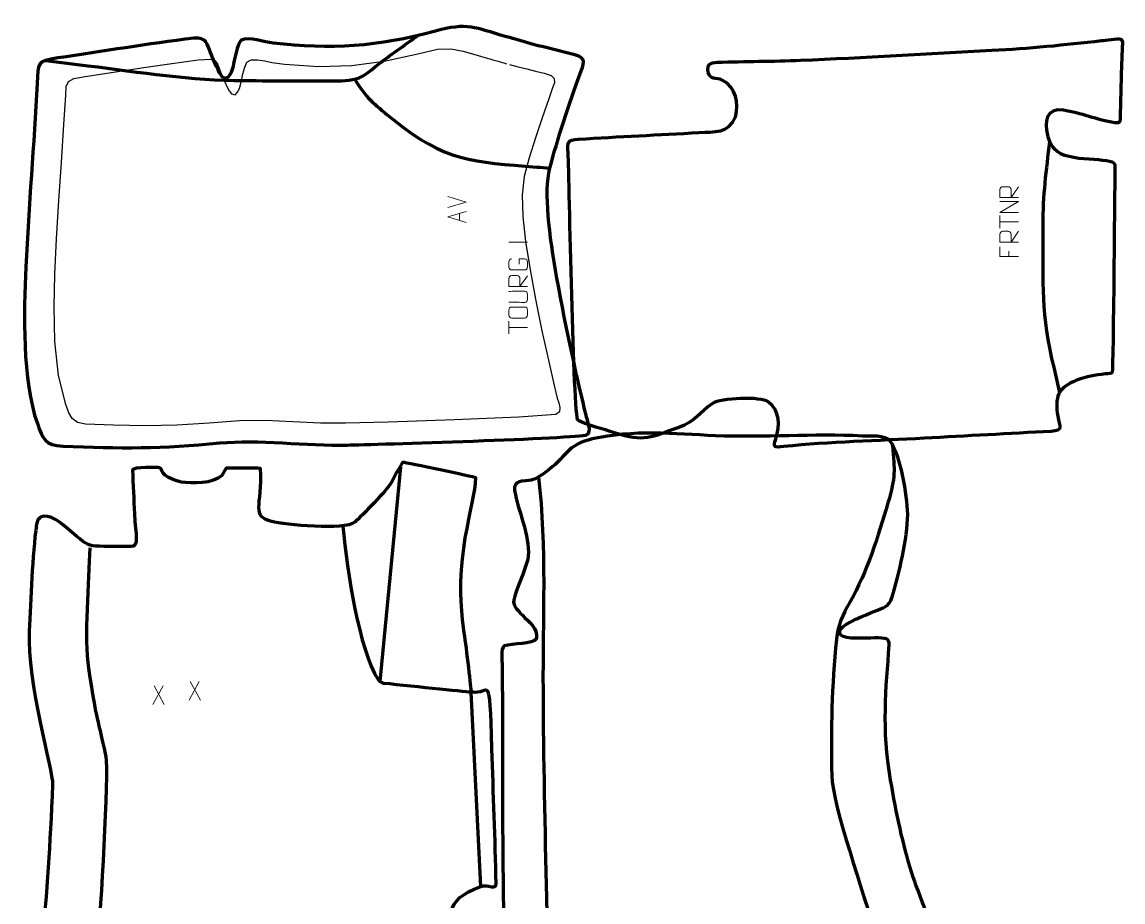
# Model space of a CAD drawing. Header units: millimetres. Extents: x -43 to 1437, y -42 to 2027.
# Drawn here: x -43 to 1437, y 844 to 2027 of the extents above; entities that cross this region are included whole.
import ezdxf

# ---------------------------------------------------------------- set-up
doc = ezdxf.new("R2010")
doc.units = ezdxf.units.MM
for name, color, linetype in [('SUBARU_FORESTER_2_2_layer 2', 7, 'Continuous'), ('SUBARU_FORESTER_2_2_layer 3', 7, 'Continuous'), ('TOYOTA_COROLLA_11_1_layer 1', 7, 'Continuous'), ('TOYOTA_COROLLA_11_1_layer 2', 7, 'Continuous'), ('TOYOTA_COROLLA_11_1_layer 3', 7, 'Continuous'), ('TOYOTA_FORTUNER_3_layer 2', 7, 'Continuous'), ('TOYOTA_FORTUNER_3_layer 3', 7, 'Continuous'), ('VOLKSWAGEN_TOUAREG_1_2_layer 1', 7, 'Continuous'), ('VOLKSWAGEN_TOUAREG_1_2_layer 2', 7, 'Continuous')]:
    doc.layers.add(name, color=color, linetype=linetype)

msp = doc.modelspace()

# ---------------------------------------------------------------- linework, layer by layer
at = {"layer": 'SUBARU_FORESTER_2_2_layer 2', "color": 142, "lineweight": 158}
for points, knots in [([(1127.5, 1458.1), (1130, 1421.6), (1132, 1416.7), (1121.3, 1380.2), (1121.3, 1380.2), (1108.1, 1335), (1093.2, 1287.9), (1070.2, 1246.8), (1070.2, 1246.8), (1060.1, 1228.7), (1054.2, 1217.6), (1052, 1196.6), (1052, 1196.6), (1045.6, 1134.3), (1044.6, 1076.1), (1045.7, 1013.4), (1045.7, 1013.4), (1046.4, 973.8), (1090.5, 852), (1102.4, 805.2), (1102.4, 805.2), (1108.6, 780.7), (1111, 752.7), (1114.7, 727.3)], [0, 0, 0, 0, 0.142857, 0.142857, 0.142857, 0.142857, 0.285714, 0.285714, 0.285714, 0.285714, 0.428571, 0.428571, 0.428571, 0.428571, 0.571429, 0.571429, 0.571429, 0.571429, 0.714286, 0.714286, 0.714286, 0.714286, 1, 1, 1, 1]), ([(651.5, 1415), (662.4, 1319.7), (657, 1224.5), (657.5, 1128.5), (657.5, 1128.5), (657.9, 1035.5), (660.1, 942.5), (662.1, 849.5), (662.1, 849.5), (663, 809.5), (663.8, 769.4), (664.7, 729.4)], [0, 0, 0, 0, 0.25, 0.25, 0.25, 0.25, 0.5, 0.5, 0.5, 0.5, 1, 1, 1, 1])]:
    msp.add_open_spline(points, degree=3, knots=knots, dxfattribs=at)
at = {"layer": 'SUBARU_FORESTER_2_2_layer 3', "color": 242, "lineweight": 158}
msp.add_open_spline([(687.6, 1446.2), (698.1, 1458), (708.7, 1462.2), (723.7, 1466.2), (723.7, 1466.2), (778.5, 1478.7), (833.8, 1473.2), (889.2, 1470.5), (889.2, 1470.5), (954.7, 1467.7), (1020.9, 1473.4), (1086.8, 1470.1), (1086.8, 1470.1), (1096.6, 1469.9), (1117.7, 1471.5), (1124.4, 1463.4), (1124.4, 1463.4), (1139.9, 1439.4), (1146.6, 1393.2), (1147.8, 1364.7), (1147.8, 1364.7), (1147.5, 1332.2), (1136.1, 1285.5), (1127.1, 1253.8), (1127.1, 1253.8), (1121.9, 1239.4), (1115.7, 1240), (1102.5, 1234.3), (1102.5, 1234.3), (1092.5, 1230.1), (1062.9, 1218.7), (1057.6, 1210.3), (1057.6, 1210.3), (1049.1, 1196.7), (1079.3, 1198.3), (1086.4, 1198.2), (1086.4, 1198.2), (1092.9, 1198.3), (1114.7, 1199.5), (1119.2, 1197.5), (1119.2, 1197.5), (1121.8, 1196.4), (1123.2, 1193.2), (1123, 1189.3), (1123, 1189.3), (1118.7, 1130.6), (1112.8, 1076.4), (1124.8, 1007.7), (1124.8, 1007.7), (1132.7, 962.1), (1141.2, 921.2), (1153.5, 882.7), (1153.5, 882.7), (1163.3, 852), (1177.2, 823.1), (1183.1, 791.6), (1183.1, 791.6), (1184.5, 783.9), (1192.7, 734.9), (1191.1, 731.5), (1191.1, 731.5), (1187.2, 726.1), (1172.4, 728.4), (1166.2, 728.3), (1166.2, 728.3), (1148.6, 728.3), (1129.9, 727.9), (1112.4, 727.2), (1112.4, 727.2), (1079.2, 725.5), (1060.9, 722.6), (1029.2, 712.2), (1029.2, 712.2), (1005.8, 704.6), (1001.9, 706.3), (977.5, 707), (977.5, 707), (911, 709), (844.3, 708.9), (777.8, 710), (777.8, 710), (753.7, 710.6), (755.7, 712.9), (734.4, 719.9), (734.4, 719.9), (722.4, 723.9), (709.8, 723.7), (697.2, 724.6), (697.2, 724.6), (683.8, 725.5), (679.2, 725.8), (666, 729.2), (666, 729.2), (649.7, 732.9), (628.9, 724.4), (612.4, 721.8), (612.4, 721.8), (602.3, 720.1), (603.6, 726.9), (603.8, 735.1), (603.8, 735.1), (605.3, 803.4), (603.5, 872.5), (603.2, 940.9), (603.2, 940.9), (603, 1014.4), (603.2, 1088), (602.5, 1161.5), (602.5, 1161.5), (602.4, 1167.3), (600.1, 1184.6), (605.4, 1187.9), (605.4, 1187.9), (616, 1191.9), (644.3, 1189.8), (648.8, 1197.8), (648.8, 1197.8), (650.8, 1211.6), (638.7, 1220.3), (629.8, 1229.3), (629.8, 1229.3), (625, 1234.2), (616.6, 1241.9), (618.1, 1249.4), (618.1, 1249.4), (622.8, 1268.5), (632.6, 1286.2), (636.9, 1304.2), (636.9, 1304.2), (641.7, 1329.3), (625.8, 1366), (620.3, 1391.3), (620.3, 1391.3), (618.3, 1400.5), (617.9, 1408.1), (628.9, 1409.3), (628.9, 1409.3), (644, 1410.8), (645.2, 1410.4), (658.1, 1419.3), (658.1, 1419.3), (669.2, 1427.1), (678.7, 1436), (687.6, 1446.2)], degree=3, knots=[0, 0, 0, 0, 0.027027, 0.027027, 0.027027, 0.027027, 0.054054, 0.054054, 0.054054, 0.054054, 0.081081, 0.081081, 0.081081, 0.081081, 0.108108, 0.108108, 0.108108, 0.108108, 0.135135, 0.135135, 0.135135, 0.135135, 0.162162, 0.162162, 0.162162, 0.162162, 0.189189, 0.189189, 0.189189, 0.189189, 0.216216, 0.216216, 0.216216, 0.216216, 0.243243, 0.243243, 0.243243, 0.243243, 0.27027, 0.27027, 0.27027, 0.27027, 0.297297, 0.297297, 0.297297, 0.297297, 0.324324, 0.324324, 0.324324, 0.324324, 0.351351, 0.351351, 0.351351, 0.351351, 0.378378, 0.378378, 0.378378, 0.378378, 0.405405, 0.405405, 0.405405, 0.405405, 0.432432, 0.432432, 0.432432, 0.432432, 0.459459, 0.459459, 0.459459, 0.459459, 0.486486, 0.486486, 0.486486, 0.486486, 0.513514, 0.513514, 0.513514, 0.513514, 0.540541, 0.540541, 0.540541, 0.540541, 0.567568, 0.567568, 0.567568, 0.567568, 0.594595, 0.594595, 0.594595, 0.594595, 0.621622, 0.621622, 0.621622, 0.621622, 0.648649, 0.648649, 0.648649, 0.648649, 0.675676, 0.675676, 0.675676, 0.675676, 0.702703, 0.702703, 0.702703, 0.702703, 0.72973, 0.72973, 0.72973, 0.72973, 0.756757, 0.756757, 0.756757, 0.756757, 0.783784, 0.783784, 0.783784, 0.783784, 0.810811, 0.810811, 0.810811, 0.810811, 0.837838, 0.837838, 0.837838, 0.837838, 0.864865, 0.864865, 0.864865, 0.864865, 0.891892, 0.891892, 0.891892, 0.891892, 0.918919, 0.918919, 0.918919, 0.918919, 0.945946, 0.945946, 0.945946, 0.945946, 1, 1, 1, 1], dxfattribs=at)
at = {"layer": 'TOYOTA_COROLLA_11_1_layer 1', "color": 250, "lineweight": 9}
for points in [[(195.3, 1140), (195.3, 1140), (181.6, 1115.1), (181.6, 1115.1)], [(183, 1140), (183, 1140), (196.8, 1115.1), (196.8, 1115.1)], [(146.8, 1134.1), (146.8, 1134.1), (133.1, 1109.2), (133.1, 1109.2)], [(134.5, 1134.1), (134.5, 1134.1), (148.3, 1109.1), (148.3, 1109.1)]]:
    msp.add_open_spline(points, degree=3, dxfattribs=at)
at = {"layer": 'TOYOTA_COROLLA_11_1_layer 2', "color": 22, "lineweight": 158}
msp.add_open_spline([(170.8, 1408.2), (185.7, 1406), (213.9, 1405.7), (225.7, 1417.2), (225.7, 1417.2), (225.7, 1417.2), (231.6, 1427), (231.6, 1427), (231.6, 1427), (241.5, 1426.9), (269.8, 1427.3), (277.8, 1426.5), (277.8, 1426.5), (280, 1375.1), (264.6, 1362.1), (292.7, 1355.3), (292.7, 1355.3), (310, 1351), (391.1, 1342.5), (404.4, 1354.3), (404.4, 1354.3), (413.2, 1362), (449, 1399.3), (452.6, 1405.9), (452.6, 1405.9), (455.9, 1411.9), (465.4, 1430.3), (468.6, 1434.7), (468.6, 1434.7), (474.5, 1434.3), (564.6, 1415.1), (567.3, 1414), (567.3, 1414), (566.3, 1378.2), (535.5, 1303.6), (551.7, 1205.3), (551.7, 1205.3), (555, 1185.3), (560.8, 1128.5), (561.3, 1126.2), (561.3, 1126.2), (586.5, 1120.1), (585.3, 1159.8), (588.8, 1049.8), (588.8, 1049.8), (590.6, 990.3), (593.2, 927.4), (594.5, 868.5), (594.5, 868.5), (594.7, 858.8), (584, 868.4), (573.7, 864.4), (573.7, 864.4), (522.7, 844.8), (532.2, 830.5), (532.6, 751.4), (532.6, 751.4), (532.6, 733.4), (532.7, 715.3), (532.8, 697.3), (532.8, 697.3), (371.7, 698), (210.6, 698.9), (49.6, 699.4), (49.6, 699.4), (44.5, 699.4), (-8.4, 730.4), (-16, 734.9), (-16, 734.9), (-23.4, 739.3), (-18.7, 751.8), (-16.7, 775.3), (-16.7, 775.3), (-9, 866.8), (-5.6, 914.8), (-1.9, 1002.1), (-1.9, 1002.1), (-1.3, 1018.1), (-36.7, 1140.1), (-33.3, 1207.8), (-33.3, 1207.8), (-31.1, 1250.8), (-29.5, 1309), (-23.5, 1351.4), (-23.5, 1351.4), (-20.6, 1371.8), (1.9, 1359.4), (11, 1351.8), (11, 1351.8), (55.2, 1315), (36.3, 1323.3), (103.3, 1321.4), (103.3, 1321.4), (115.1, 1321.1), (109.4, 1337.1), (108.2, 1365.3), (108.2, 1365.3), (107.4, 1384.7), (106.2, 1405.1), (105.6, 1424.2), (105.6, 1424.2), (105.5, 1429.1), (140.8, 1428), (142, 1427.5), (142, 1427.5), (147.6, 1425.3), (140.1, 1416.4), (170.8, 1408.2)], degree=3, knots=[0, 0, 0, 0, 0.035714, 0.035714, 0.035714, 0.035714, 0.071429, 0.071429, 0.071429, 0.071429, 0.107143, 0.107143, 0.107143, 0.107143, 0.142857, 0.142857, 0.142857, 0.142857, 0.178571, 0.178571, 0.178571, 0.178571, 0.214286, 0.214286, 0.214286, 0.214286, 0.25, 0.25, 0.25, 0.25, 0.285714, 0.285714, 0.285714, 0.285714, 0.321429, 0.321429, 0.321429, 0.321429, 0.357143, 0.357143, 0.357143, 0.357143, 0.392857, 0.392857, 0.392857, 0.392857, 0.428571, 0.428571, 0.428571, 0.428571, 0.464286, 0.464286, 0.464286, 0.464286, 0.5, 0.5, 0.5, 0.5, 0.535714, 0.535714, 0.535714, 0.535714, 0.571429, 0.571429, 0.571429, 0.571429, 0.607143, 0.607143, 0.607143, 0.607143, 0.642857, 0.642857, 0.642857, 0.642857, 0.678571, 0.678571, 0.678571, 0.678571, 0.714286, 0.714286, 0.714286, 0.714286, 0.75, 0.75, 0.75, 0.75, 0.785714, 0.785714, 0.785714, 0.785714, 0.821429, 0.821429, 0.821429, 0.821429, 0.857143, 0.857143, 0.857143, 0.857143, 0.892857, 0.892857, 0.892857, 0.892857, 0.928571, 0.928571, 0.928571, 0.928571, 1, 1, 1, 1], dxfattribs=at)
at = {"layer": 'TOYOTA_COROLLA_11_1_layer 2', "color": 142, "lineweight": 158}
msp.add_open_spline([(48.3, 1319.6), (46.7, 1275.6), (40.1, 1198.3), (46.3, 1158), (46.3, 1158), (57.3, 1087.3), (56.1, 1101.5), (69.7, 1039), (69.7, 1039), (73.7, 1020.7), (62.4, 820), (58.9, 797.2), (58.9, 797.2), (54.4, 767.5), (49.8, 737.9), (45.3, 708.3)], degree=3, knots=[0, 0, 0, 0, 0.2, 0.2, 0.2, 0.2, 0.4, 0.4, 0.4, 0.4, 0.6, 0.6, 0.6, 0.6, 1, 1, 1, 1], dxfattribs=at)
msp.add_open_spline([(573.7, 864.4), (573.7, 864.4), (561, 1125.9), (561, 1125.9)], degree=3, dxfattribs=at)
at = {"layer": 'TOYOTA_COROLLA_11_1_layer 3', "color": 142, "lineweight": 200}
msp.add_open_spline([(465.7, 1428.3), (465.7, 1428.3), (437.9, 1140.3), (437.9, 1140.3)], degree=3, dxfattribs=at)
msp.add_open_spline([(388.3, 1348.9), (394.9, 1286.2), (409.6, 1183.7), (435.8, 1142.7), (435.8, 1142.7), (437.4, 1140.1), (440.1, 1138.4), (443.2, 1138.1), (443.2, 1138.1), (486, 1133.6), (561, 1125.9), (561, 1125.9)], degree=3, knots=[0, 0, 0, 0, 0.25, 0.25, 0.25, 0.25, 0.5, 0.5, 0.5, 0.5, 1, 1, 1, 1], dxfattribs=at)
at = {"layer": 'TOYOTA_FORTUNER_3_layer 2', "color": 140, "lineweight": 158}
msp.add_open_spline([(1338.6, 1865.7), (1333.9, 1827.6), (1329.2, 1792.8), (1329.5, 1754.2), (1329.5, 1754.2), (1330, 1689.8), (1326.3, 1640.9), (1340.9, 1576.6), (1340.9, 1576.6), (1344.6, 1560.5), (1348.5, 1544.5), (1351.9, 1528.4)], degree=3, knots=[0, 0, 0, 0, 0.25, 0.25, 0.25, 0.25, 0.5, 0.5, 0.5, 0.5, 1, 1, 1, 1], dxfattribs=at)
at = {"layer": 'TOYOTA_FORTUNER_3_layer 3', "color": 242, "lineweight": 158}
msp.add_open_spline([(704.7, 1491.2), (717.1, 1484.1), (739, 1479.4), (753.4, 1474.6), (753.4, 1474.6), (794.1, 1461), (802.3, 1468.2), (840.1, 1481.7), (840.1, 1481.7), (862.5, 1489.8), (867.9, 1501.5), (885.3, 1513.9), (885.3, 1513.9), (896.1, 1521.6), (950.6, 1523.3), (960.2, 1516.1), (960.2, 1516.1), (976.4, 1503.8), (976.3, 1484.9), (970.4, 1466.5), (970.4, 1466.5), (966.5, 1454.4), (968.5, 1454.5), (981.1, 1455.9), (981.1, 1455.9), (1043.4, 1462.4), (1107.5, 1463.6), (1170.2, 1467.1), (1170.2, 1467.1), (1227.1, 1470.3), (1283.9, 1473.3), (1340.8, 1476.4), (1340.8, 1476.4), (1358.1, 1477.3), (1351.9, 1482.8), (1349.6, 1496.8), (1349.6, 1496.8), (1345.6, 1522.5), (1349.2, 1535), (1374.7, 1545.1), (1374.7, 1545.1), (1389.5, 1550.6), (1398.7, 1551.6), (1414, 1553.6), (1414, 1553.6), (1418, 1554.1), (1422.2, 1554), (1422.9, 1555.9), (1422.9, 1555.9), (1424, 1558.6), (1426.6, 1833.4), (1426.2, 1835.1), (1426.2, 1835.1), (1423.5, 1846.9), (1363.4, 1836), (1344.6, 1856.4), (1344.6, 1856.4), (1339.8, 1861.7), (1337.3, 1868.1), (1335.6, 1874.9), (1335.6, 1874.9), (1331.6, 1891.8), (1333.5, 1912), (1357.2, 1908.2), (1357.2, 1908.2), (1380.6, 1904.5), (1402.7, 1894.9), (1426.2, 1891.2), (1426.2, 1891.2), (1434, 1889.9), (1433.3, 1892.7), (1433.5, 1900.4), (1433.5, 1900.4), (1434.4, 1931.9), (1434.8, 1962.8), (1436.4, 1994.3), (1436.4, 1994.3), (1436.6, 1996.7), (1437.3, 2002.7), (1434.3, 2003.6), (1434.3, 2003.6), (1430.7, 2004.8), (1413.3, 2002.1), (1408.3, 2001.6), (1408.3, 2001.6), (1358.7, 1996.3), (1311, 1990.9), (1261, 1988.6), (1261, 1988.6), (1175.3, 1984.6), (1089.5, 1978.7), (1003.8, 1975.2), (1003.8, 1975.2), (966.5, 1973.8), (929.2, 1973.8), (892, 1972.5), (892, 1972.5), (881.6, 1972.1), (877.9, 1970.1), (879.6, 1958.8), (879.6, 1958.8), (881.8, 1949.2), (890.4, 1952), (898.6, 1948.6), (898.6, 1948.6), (917.1, 1938.3), (921.3, 1918.2), (916.4, 1898.9), (916.4, 1898.9), (906.4, 1876.5), (888.4, 1879.3), (867.2, 1878.1), (867.2, 1878.1), (813.3, 1875.1), (759.2, 1872.5), (705.3, 1869.1), (705.3, 1869.1), (689.7, 1868.1), (690.7, 1865.8), (691.3, 1850.7), (691.3, 1850.7), (692.8, 1816.5), (698, 1495), (704.7, 1491.2)], degree=3, knots=[0, 0, 0, 0, 0.03125, 0.03125, 0.03125, 0.03125, 0.0625, 0.0625, 0.0625, 0.0625, 0.09375, 0.09375, 0.09375, 0.09375, 0.125, 0.125, 0.125, 0.125, 0.15625, 0.15625, 0.15625, 0.15625, 0.1875, 0.1875, 0.1875, 0.1875, 0.21875, 0.21875, 0.21875, 0.21875, 0.25, 0.25, 0.25, 0.25, 0.28125, 0.28125, 0.28125, 0.28125, 0.3125, 0.3125, 0.3125, 0.3125, 0.34375, 0.34375, 0.34375, 0.34375, 0.375, 0.375, 0.375, 0.375, 0.40625, 0.40625, 0.40625, 0.40625, 0.4375, 0.4375, 0.4375, 0.4375, 0.46875, 0.46875, 0.46875, 0.46875, 0.5, 0.5, 0.5, 0.5, 0.53125, 0.53125, 0.53125, 0.53125, 0.5625, 0.5625, 0.5625, 0.5625, 0.59375, 0.59375, 0.59375, 0.59375, 0.625, 0.625, 0.625, 0.625, 0.65625, 0.65625, 0.65625, 0.65625, 0.6875, 0.6875, 0.6875, 0.6875, 0.71875, 0.71875, 0.71875, 0.71875, 0.75, 0.75, 0.75, 0.75, 0.78125, 0.78125, 0.78125, 0.78125, 0.8125, 0.8125, 0.8125, 0.8125, 0.84375, 0.84375, 0.84375, 0.84375, 0.875, 0.875, 0.875, 0.875, 0.90625, 0.90625, 0.90625, 0.90625, 0.9375, 0.9375, 0.9375, 0.9375, 1, 1, 1, 1], dxfattribs=at)
at = {"layer": 'TOYOTA_FORTUNER_3_layer 3', "color": 250, "lineweight": 9}
for points, knots in [([(1296.8, 1790.6), (1296.8, 1790.6), (1271.9, 1790.6), (1271.9, 1790.6), (1271.9, 1790.6), (1271.9, 1794.2), (1271.9, 1797.8), (1271.9, 1801.4), (1271.9, 1801.4), (1271.9, 1803.7), (1273.4, 1805.3), (1275.8, 1805.3), (1275.8, 1805.3), (1277.8, 1805.3), (1280.9, 1805.3), (1282.9, 1805.3), (1282.9, 1805.3), (1284.8, 1805.3), (1286.7, 1803.4), (1286.8, 1801.4), (1286.8, 1801.4), (1286.8, 1801.4), (1286.8, 1790.6), (1286.8, 1790.6), (1286.8, 1790.6), (1286.8, 1790.6), (1296.8, 1805.3), (1296.8, 1805.3)], [0, 0, 0, 0, 0.125, 0.125, 0.125, 0.125, 0.25, 0.25, 0.25, 0.25, 0.375, 0.375, 0.375, 0.375, 0.5, 0.5, 0.5, 0.5, 0.625, 0.625, 0.625, 0.625, 0.75, 0.75, 0.75, 0.75, 1, 1, 1, 1]), ([(1296.8, 1770.6), (1296.8, 1770.6), (1271.9, 1770.6), (1271.9, 1770.6), (1271.9, 1770.6), (1271.9, 1770.6), (1296.8, 1785.3), (1296.8, 1785.3), (1296.8, 1785.3), (1296.8, 1785.3), (1271.9, 1785.3), (1271.9, 1785.3)], [0, 0, 0, 0, 0.25, 0.25, 0.25, 0.25, 0.5, 0.5, 0.5, 0.5, 1, 1, 1, 1]), ([(1296.8, 1730.6), (1296.8, 1730.6), (1271.9, 1730.6), (1271.9, 1730.6), (1271.9, 1730.6), (1271.9, 1734.2), (1271.9, 1737.8), (1271.9, 1741.4), (1271.9, 1741.4), (1271.9, 1743.7), (1273.4, 1745.3), (1275.8, 1745.3), (1275.8, 1745.3), (1277.8, 1745.3), (1280.9, 1745.3), (1282.9, 1745.3), (1282.9, 1745.3), (1284.8, 1745.3), (1286.7, 1743.4), (1286.8, 1741.4), (1286.8, 1741.4), (1286.8, 1741.4), (1286.8, 1730.6), (1286.8, 1730.6), (1286.8, 1730.6), (1286.8, 1730.6), (1296.8, 1745.3), (1296.8, 1745.3)], [0, 0, 0, 0, 0.125, 0.125, 0.125, 0.125, 0.25, 0.25, 0.25, 0.25, 0.375, 0.375, 0.375, 0.375, 0.5, 0.5, 0.5, 0.5, 0.625, 0.625, 0.625, 0.625, 0.75, 0.75, 0.75, 0.75, 1, 1, 1, 1]), ([(1271.9, 1724.4), (1271.9, 1724.4), (1271.9, 1711.5), (1271.9, 1711.5), (1271.9, 1711.5), (1271.9, 1711.5), (1296.8, 1711.5), (1296.8, 1711.5)], [0, 0, 0, 0, 0.333333, 0.333333, 0.333333, 0.333333, 1, 1, 1, 1])]:
    msp.add_open_spline(points, degree=3, knots=knots, dxfattribs=at)
for points in [[(1271.9, 1749.4), (1271.9, 1749.4), (1271.9, 1766.4), (1271.9, 1766.4)], [(1296.8, 1757.9), (1296.8, 1757.9), (1271.9, 1757.9), (1271.9, 1757.9)], [(1283.8, 1711.5), (1283.8, 1711.5), (1283.8, 1718.7), (1283.8, 1718.7)]]:
    msp.add_open_spline(points, degree=3, dxfattribs=at)
at = {"layer": 'VOLKSWAGEN_TOUAREG_1_2'}
msp.add_lwpolyline([(612.3, 1969.6), (624, 1966.6), (635.6, 1963.7), (647.3, 1960.8), (658.9, 1957.9), (668.6, 1954.9), (672.7, 1950.7), (672.8, 1945.1), (670.4, 1938.2), (665.2, 1923.6), (656.2, 1897.8), (647.3, 1870.8), (639.1, 1844), (632.3, 1818.8), (629.5, 1794.5), (630.4, 1765), (634.1, 1731.7), (639.8, 1696), (647.4, 1654), (656.1, 1611.5), (664.8, 1572), (672.6, 1537.9), (676.7, 1520.8), (678.6, 1514.9), (680, 1508.3), (679.6, 1502.6), (674.6, 1499.1), (625.1, 1495.6), (538.4, 1491.9), (449.1, 1488.9), (392.1, 1487.2), (358.1, 1487.5), (321.1, 1489.2), (284.2, 1490.8), (249.3, 1490.7), (208.8, 1487.3), (165.1, 1484.8), (123.1, 1484), (80, 1484.6), (42.4, 1486.1), (31.6, 1488.5), (24.6, 1493.6), (19.9, 1501.5), (15.7, 1512.6), (6, 1551.6), (1.1, 1597.1), (0, 1643.9), (1.1, 1687.8), (3.4, 1735.2), (6.6, 1786.6), (10, 1837.8), (13.4, 1889.1), (15.7, 1928.2), (16.5, 1939.9), (19.3, 1946.8), (26.5, 1950.5), (41.7, 1953.3), (79.8, 1959.1), (117.6, 1964.9), (155.4, 1970.5), (193.7, 1975.7), (210.9, 1976.8), (216.8, 1974.3), (220.2, 1969.4), (223, 1962.1), (225.8, 1955.1), (228.7, 1948.5), (232.1, 1940.8), (235.6, 1934), (238.8, 1929.9), (243.4, 1928.9), (246.9, 1932.2), (249.4, 1937.4), (250.9, 1942.2), (252.2, 1948.1), (254, 1956.8), (256.4, 1965.8), (259.4, 1972.7), (264.9, 1975.7), (273.7, 1975.9), (283.3, 1974.3), (292.7, 1972.1), (309.7, 1969.8), (355.6, 1967), (399.9, 1968.3), (444, 1973.9), (489.3, 1984), (515.6, 1990), (533.7, 1990.7), (550.3, 1987.6), (570.3, 1981.7), (582.4, 1978.1), (586.2, 1977.1), (589.9, 1976), (593.6, 1974.9), (597.4, 1973.9), (601.1, 1972.8), (604.9, 1971.7), (608.6, 1970.6)], dxfattribs=at)
msp.add_lwpolyline([(612.3, 1969.6), (624, 1966.6), (635.6, 1963.7), (647.3, 1960.8), (658.9, 1957.9), (668.6, 1954.9), (672.7, 1950.7), (672.8, 1945.1), (670.4, 1938.2), (665.2, 1923.6), (656.2, 1897.8), (647.3, 1870.8), (639.1, 1844), (632.3, 1818.8), (629.5, 1794.5), (630.4, 1765), (634.1, 1731.7), (639.8, 1696), (647.4, 1654), (656.1, 1611.5), (664.8, 1572), (672.6, 1537.9), (676.7, 1520.8), (678.6, 1514.9), (680, 1508.3), (679.6, 1502.6), (674.6, 1499.1), (625.1, 1495.6), (538.4, 1491.9), (449.1, 1488.9), (392.1, 1487.2), (358.1, 1487.5), (321.1, 1489.2), (284.2, 1490.8), (249.3, 1490.7), (208.8, 1487.3), (165.1, 1484.8), (123.1, 1484), (80, 1484.6), (42.4, 1486.1), (31.6, 1488.5), (24.6, 1493.6), (19.9, 1501.5), (15.7, 1512.6), (6, 1551.6), (1.1, 1597.1), (0, 1643.9), (1.1, 1687.8), (3.4, 1735.2), (6.6, 1786.6), (10, 1837.8), (13.4, 1889.1), (15.7, 1928.2), (16.5, 1939.9), (19.3, 1946.8), (26.5, 1950.5), (41.7, 1953.3), (79.8, 1959.1), (117.6, 1964.9), (155.4, 1970.5), (193.7, 1975.7), (210.9, 1976.8), (216.8, 1974.3), (220.2, 1969.4), (223, 1962.1), (225.8, 1955.1), (228.7, 1948.5), (232.1, 1940.8), (235.6, 1934), (238.8, 1929.9), (243.4, 1928.9), (246.9, 1932.2), (249.4, 1937.4), (250.9, 1942.2), (252.2, 1948.1), (254, 1956.8), (256.4, 1965.8), (259.4, 1972.7), (264.9, 1975.7), (273.7, 1975.9), (283.3, 1974.3), (292.7, 1972.1), (309.7, 1969.8), (355.6, 1967), (399.9, 1968.3), (444, 1973.9), (489.3, 1984), (515.6, 1990), (533.7, 1990.7), (550.3, 1987.6), (570.3, 1981.7), (582.4, 1978.1), (586.2, 1977.1), (589.9, 1976), (593.6, 1974.9), (597.4, 1973.9), (601.1, 1972.8), (604.9, 1971.7), (608.6, 1970.6)], dxfattribs=at)
at = {"layer": 'VOLKSWAGEN_TOUAREG_1_2_layer 1', "color": 140, "lineweight": 158}
for points, knots in [([(-11.2, 1975), (7.7, 1972.6), (26.6, 1970.3), (45.5, 1967.9), (45.5, 1967.9), (116.2, 1958.9), (184.1, 1948.3), (255.7, 1947.9), (255.7, 1947.9), (299.2, 1947.7), (342.8, 1947.4), (386.4, 1947.7), (386.4, 1947.7), (416, 1948.5), (417.7, 1956.4), (439.7, 1972.6), (439.7, 1972.6), (455.1, 1984), (470.8, 1995.2), (486.4, 2006.5), (486.4, 2006.5), (486.4, 2006.5), (488.8, 2008.2), (488.8, 2008.2)], [0, 0, 0, 0, 0.142857, 0.142857, 0.142857, 0.142857, 0.285714, 0.285714, 0.285714, 0.285714, 0.428571, 0.428571, 0.428571, 0.428571, 0.571429, 0.571429, 0.571429, 0.571429, 0.714286, 0.714286, 0.714286, 0.714286, 1, 1, 1, 1]), ([(405.5, 1947.9), (421.5, 1922), (433.2, 1914), (456.1, 1895.5), (456.1, 1895.5), (525.3, 1839.2), (563.8, 1838.2), (649, 1831.7), (649, 1831.7), (654.9, 1831.3), (660.9, 1830.8), (666.8, 1830.4)], [0, 0, 0, 0, 0.25, 0.25, 0.25, 0.25, 0.5, 0.5, 0.5, 0.5, 1, 1, 1, 1])]:
    msp.add_open_spline(points, degree=3, knots=knots, dxfattribs=at)
at = {"layer": 'VOLKSWAGEN_TOUAREG_1_2_layer 1', "color": 250, "lineweight": 9}
for points in [[(529.4, 1791.9), (529.4, 1791.9), (554.3, 1784.6), (554.3, 1784.6)], [(554.3, 1784.6), (554.3, 1784.6), (529.4, 1777.2), (529.4, 1777.2)], [(545.1, 1759.9), (545.1, 1759.9), (545.1, 1769.4), (545.1, 1769.4)], [(611.6, 1730.7), (611.6, 1730.7), (636.6, 1730.7), (636.6, 1730.7)], [(636.6, 1616.1), (636.6, 1616.1), (611.6, 1616.1), (611.6, 1616.1)], [(611.7, 1607.6), (611.7, 1607.6), (611.7, 1624.6), (611.7, 1624.6)]]:
    msp.add_open_spline(points, degree=3, dxfattribs=at)
for points, knots in [([(554.3, 1757.2), (554.3, 1757.2), (529.4, 1764.6), (529.4, 1764.6), (529.4, 1764.6), (529.4, 1764.6), (554.3, 1772.1), (554.3, 1772.1)], [0, 0, 0, 0, 0.333333, 0.333333, 0.333333, 0.333333, 1, 1, 1, 1]), ([(625.6, 1701), (625.6, 1701), (625.6, 1708.1), (625.6, 1708.1), (625.6, 1708.1), (625.6, 1708.1), (632.8, 1708.1), (632.8, 1708.1), (632.8, 1708.1), (635.1, 1708), (636.6, 1706.3), (636.6, 1704.2), (636.6, 1704.2), (636.6, 1701.8), (636.6, 1699.5), (636.6, 1697.2), (636.6, 1697.2), (636.7, 1695.2), (634.8, 1693.3), (632.8, 1693.3), (632.8, 1693.3), (627, 1693.3), (621.2, 1693.3), (615.5, 1693.3), (615.5, 1693.3), (613.3, 1693.3), (611.6, 1695), (611.6, 1697.2), (611.6, 1697.2), (611.6, 1699.5), (611.6, 1701.8), (611.6, 1704.2), (611.6, 1704.2), (611.6, 1706.1), (613.1, 1708.1), (615.5, 1708.1)], [0, 0, 0, 0, 0.1, 0.1, 0.1, 0.1, 0.2, 0.2, 0.2, 0.2, 0.3, 0.3, 0.3, 0.3, 0.4, 0.4, 0.4, 0.4, 0.5, 0.5, 0.5, 0.5, 0.6, 0.6, 0.6, 0.6, 0.7, 0.7, 0.7, 0.7, 0.8, 0.8, 0.8, 0.8, 1, 1, 1, 1]), ([(636.6, 1671), (636.6, 1671), (611.6, 1671), (611.6, 1671), (611.6, 1671), (611.6, 1674.6), (611.6, 1678.2), (611.6, 1681.8), (611.6, 1681.8), (611.7, 1684.1), (613.2, 1685.7), (615.5, 1685.7), (615.5, 1685.7), (617.6, 1685.7), (620.6, 1685.7), (622.6, 1685.7), (622.6, 1685.7), (624.5, 1685.7), (626.5, 1683.8), (626.5, 1681.8), (626.5, 1681.8), (626.5, 1681.8), (626.5, 1671), (626.5, 1671), (626.5, 1671), (626.5, 1671), (636.6, 1685.6), (636.6, 1685.6)], [0, 0, 0, 0, 0.125, 0.125, 0.125, 0.125, 0.25, 0.25, 0.25, 0.25, 0.375, 0.375, 0.375, 0.375, 0.5, 0.5, 0.5, 0.5, 0.625, 0.625, 0.625, 0.625, 0.75, 0.75, 0.75, 0.75, 1, 1, 1, 1]), ([(611.6, 1664.6), (617.2, 1664.6), (627.4, 1664.7), (632.9, 1664.7), (632.9, 1664.7), (635.1, 1664.5), (636.6, 1662.9), (636.6, 1660.7), (636.6, 1660.7), (636.6, 1658.4), (636.6, 1656.1), (636.6, 1653.7), (636.6, 1653.7), (636.7, 1651.8), (634.9, 1649.8), (632.9, 1649.8), (632.9, 1649.8), (627.4, 1649.8), (617.2, 1649.9), (611.6, 1649.9)], [0, 0, 0, 0, 0.166667, 0.166667, 0.166667, 0.166667, 0.333333, 0.333333, 0.333333, 0.333333, 0.5, 0.5, 0.5, 0.5, 0.666667, 0.666667, 0.666667, 0.666667, 1, 1, 1, 1]), ([(611.6, 1632.6), (611.6, 1634.9), (611.6, 1637.2), (611.6, 1639.5), (611.6, 1639.5), (611.6, 1641.5), (613.1, 1643.5), (615.5, 1643.5), (615.5, 1643.5), (621.3, 1643.5), (627, 1643.5), (632.8, 1643.5), (632.8, 1643.5), (635.1, 1643.4), (636.6, 1641.7), (636.6, 1639.5), (636.6, 1639.5), (636.6, 1637.2), (636.6, 1634.9), (636.6, 1632.5), (636.6, 1632.5), (636.7, 1630.6), (634.8, 1628.7), (632.8, 1628.7), (632.8, 1628.7), (627, 1628.7), (621.2, 1628.7), (615.5, 1628.7), (615.5, 1628.7), (613.3, 1628.7), (611.6, 1630.4), (611.6, 1632.6)], [0, 0, 0, 0, 0.111111, 0.111111, 0.111111, 0.111111, 0.222222, 0.222222, 0.222222, 0.222222, 0.333333, 0.333333, 0.333333, 0.333333, 0.444444, 0.444444, 0.444444, 0.444444, 0.555556, 0.555556, 0.555556, 0.555556, 0.666667, 0.666667, 0.666667, 0.666667, 0.777778, 0.777778, 0.777778, 0.777778, 1, 1, 1, 1])]:
    msp.add_open_spline(points, degree=3, knots=knots, dxfattribs=at)
at = {"layer": 'VOLKSWAGEN_TOUAREG_1_2_layer 2', "color": 242, "lineweight": 158}
msp.add_open_spline([(644.1, 1996.6), (662.8, 1991.9), (681.4, 1987.3), (700.1, 1982.7), (700.1, 1982.7), (717.9, 1978.3), (711.9, 1969.9), (706.9, 1956.1), (706.9, 1956.1), (693.1, 1917.7), (677, 1869.7), (666.8, 1830.4), (666.8, 1830.4), (658.3, 1797.3), (665.9, 1740.9), (676.3, 1682.3), (676.3, 1682.3), (688.5, 1612.9), (705.4, 1540.2), (715.3, 1498), (715.3, 1498), (716.8, 1491.8), (724.2, 1475.6), (716.1, 1471.8), (716.1, 1471.8), (706, 1467.1), (427.2, 1458.6), (394.6, 1458), (394.6, 1458), (339.8, 1456.9), (273.4, 1465.7), (223, 1460.8), (223, 1460.8), (145.8, 1453), (88.3, 1453.3), (11.7, 1456.5), (11.7, 1456.5), (-12, 1457.5), (-15.1, 1466.3), (-22.4, 1486.9), (-22.4, 1486.9), (-43, 1545.2), (-40.7, 1636.1), (-37.8, 1697.4), (-37.8, 1697.4), (-33.9, 1780.2), (-27.1, 1861.8), (-22.5, 1944.2), (-22.5, 1944.2), (-20.9, 1972), (-24.1, 1973.9), (5, 1978.3), (5, 1978.3), (66.7, 1987.2), (125.6, 1997.4), (187.9, 2004.8), (187.9, 2004.8), (206.5, 2006.2), (205, 1997.9), (211.6, 1982.7), (211.6, 1982.7), (214.2, 1976.6), (222.3, 1956.6), (226.2, 1953), (226.2, 1953), (234.7, 1945.3), (239.3, 1961.4), (240.7, 1966.8), (240.7, 1966.8), (242.5, 1974.4), (246.2, 1997.9), (251.7, 2002.2), (251.7, 2002.2), (262.9, 2007.4), (282, 1999.7), (294.6, 1998.2), (294.6, 1998.2), (371.4, 1989.2), (436.5, 1993.5), (511.2, 2014), (511.2, 2014), (557.3, 2026.6), (564.7, 2019.3), (608.2, 2006.9), (608.2, 2006.9), (620.1, 2003.5), (632.1, 2000.1), (644.1, 1996.6)], degree=3, knots=[0, 0, 0, 0, 0.043478, 0.043478, 0.043478, 0.043478, 0.086957, 0.086957, 0.086957, 0.086957, 0.130435, 0.130435, 0.130435, 0.130435, 0.173913, 0.173913, 0.173913, 0.173913, 0.217391, 0.217391, 0.217391, 0.217391, 0.26087, 0.26087, 0.26087, 0.26087, 0.304348, 0.304348, 0.304348, 0.304348, 0.347826, 0.347826, 0.347826, 0.347826, 0.391304, 0.391304, 0.391304, 0.391304, 0.434783, 0.434783, 0.434783, 0.434783, 0.478261, 0.478261, 0.478261, 0.478261, 0.521739, 0.521739, 0.521739, 0.521739, 0.565217, 0.565217, 0.565217, 0.565217, 0.608696, 0.608696, 0.608696, 0.608696, 0.652174, 0.652174, 0.652174, 0.652174, 0.695652, 0.695652, 0.695652, 0.695652, 0.73913, 0.73913, 0.73913, 0.73913, 0.782609, 0.782609, 0.782609, 0.782609, 0.826087, 0.826087, 0.826087, 0.826087, 0.869565, 0.869565, 0.869565, 0.869565, 0.913043, 0.913043, 0.913043, 0.913043, 1, 1, 1, 1], dxfattribs=at)

doc.saveas('drawing.dxf')
